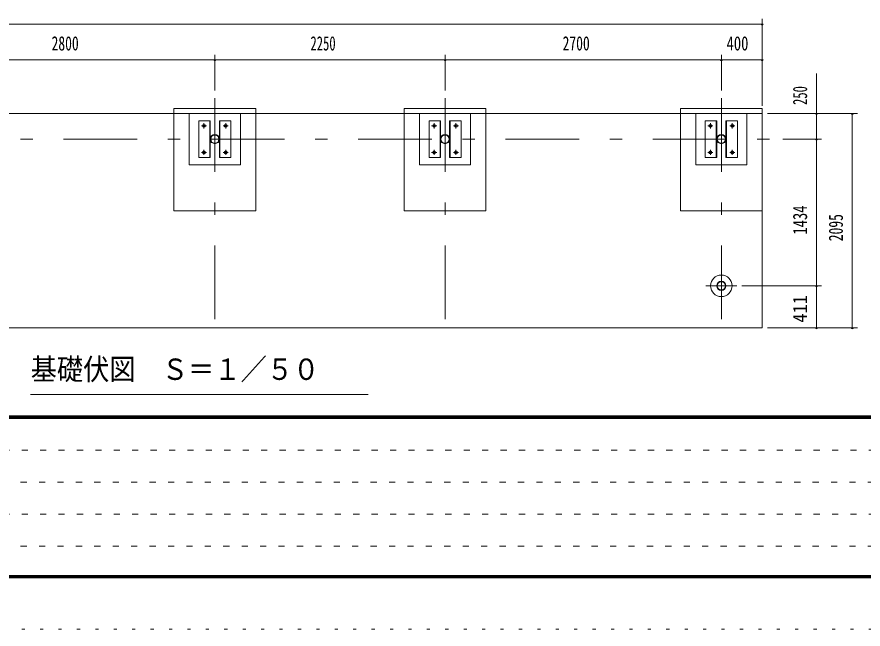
# Model space of a CAD drawing. Units: millimetres, scale not verified, with parts at other scales. Extents: x -27018 to 27029, y -10500 to 10500.
# Drawn here: x 2472 to 10742, y -10500 to -4516 of the extents above; entities that cross this region are included whole.
import ezdxf
from ezdxf.enums import TextEntityAlignment as Align

# ---------------------------------------------------------------- set-up
doc = ezdxf.new("R2010")
doc.units = ezdxf.units.MM
doc.header["$LTSCALE"] = 60
for name, pattern in [('USER1', [3, 1, -2]), ('USER3', [24, 12, -5, 2, -5]), ('USER4', [3, 0.5, -2.5])]:
    doc.linetypes.add(name, pattern=pattern)
for name, color, linetype, lineweight in [('0-2_1-05BOLD', 7, 'Continuous', 18), ('0-3_1-25CENTER', 3, 'USER3', 18), ('0-5_1-55DIM', 3, 'Continuous', 18), ('0-C_F-F1PAPER', 5, 'Continuous', 18), ('0-D_F-E_J_ADD', 5, 'USER4', 18)]:
    doc.layers.add(name, color=color, linetype=linetype, lineweight=lineweight)
doc.styles.add('ＭＳ ゴシック', font='')
doc.styles.get('ＭＳ ゴシック').set_extended_font_data('MS Gothic')

msp = doc.modelspace()

# ---------------------------------------------------------------- linework, layer by layer
at = {"layer": '0-2_1-05BOLD'}
for p, q in [((-1243.51, -5460.33), (9756.49, -5460.33)), ((4357.43, -5890.33), (4357.43, -5530.32)), ((4455.53, -5530.32), (4455.53, -5890.33)), ((4656.48, -5960.33), (4656.48, -5460.33)), ((6607.43, -5890.33), (6607.43, -5530.32)), ((6705.53, -5530.32), (6705.53, -5890.33)), ((6906.48, -5960.33), (6906.48, -5460.33)), ((9307.44, -5890.33), (9307.44, -5530.32)), ((9405.54, -5530.32), (9405.54, -5890.33)), ((9606.49, -5960.33), (9606.49, -5460.33))]:
    msp.add_line(p, q, dxfattribs=at)
for points in [[(9756.49, -5410.33), (9756.49, -7555.33), (-1243.51, -7555.33), (-1243.51, -5410.33), (-443.51, -5410.33), (-443.51, -6410.33), (-1243.51, -6410.33)], [(9756.49, -5410.33), (8956.49, -5410.33), (8956.49, -6410.33), (9756.49, -6410.33)], [(4156.49, -5460.33), (4156.49, -5960.33), (4656.48, -5960.33)], [(6406.48, -5460.33), (6406.48, -5960.33), (6906.48, -5960.33)], [(9106.49, -5460.33), (9106.49, -5960.33), (9606.49, -5960.33)]]:
    msp.add_lwpolyline(points, dxfattribs=at)
for points in [[(4806.49, -6410.33), (4806.49, -5410.33), (4006.49, -5410.33), (4006.49, -6410.33)], [(7056.49, -6410.33), (7056.49, -5410.33), (6256.49, -5410.33), (6256.49, -6410.33)], [(4361.93, -5890.33), (4361.93, -5530.32), (4249.94, -5530.32), (4249.94, -5890.33)], [(4563.03, -5530.32), (4563.03, -5890.33), (4451.03, -5890.33), (4451.03, -5530.32)], [(6611.94, -5890.33), (6611.94, -5530.32), (6499.94, -5530.32), (6499.94, -5890.33)], [(6813.03, -5530.32), (6813.03, -5890.33), (6701.04, -5890.33), (6701.04, -5530.32)], [(9311.94, -5890.33), (9199.94, -5890.33), (9199.94, -5530.32), (9311.94, -5530.32)], [(9513.04, -5530.32), (9401.04, -5530.32), (9401.04, -5890.33), (9513.04, -5890.33)]]:
    msp.add_lwpolyline(points, close=True, dxfattribs=at)
for centre, radius in [((4299.99, -5580.33), 14.5), ((4512.99, -5580.33), 14.5), ((6549.99, -5580.33), 14.5), ((6762.99, -5580.33), 14.5), ((9249.99, -5580.33), 14.5), ((9462.99, -5580.33), 14.5), ((4406.49, -5710.33), 44.55), ((4406.49, -5710.33), 40.35), ((6656.49, -5710.33), 44.55), ((6656.49, -5710.33), 40.35), ((9356.49, -5710.33), 44.55), ((9356.49, -5710.33), 40.35), ((4299.99, -5840.32), 14.5), ((4512.99, -5840.32), 14.5), ((6549.99, -5840.32), 14.5), ((6762.99, -5840.32), 14.5), ((9249.99, -5840.32), 14.5), ((9462.99, -5840.32), 14.5), ((9356.49, -7144.33), 105), ((9356.49, -7144.33), 44.55), ((9356.49, -7144.33), 40.35)]:
    msp.add_circle(centre, radius, dxfattribs=at)
at = {"layer": '0-3_1-25CENTER'}
for p, q in [((4406.49, -5310.33), (4406.49, -7705.33)), ((6656.49, -5310.33), (6656.49, -7705.33)), ((9356.49, -5310.33), (9356.49, -7705.33)), ((4324.99, -5580.33), (4274.99, -5580.33)), ((4299.99, -5605.33), (4299.99, -5555.33)), ((4537.99, -5580.33), (4487.99, -5580.33)), ((4512.99, -5605.33), (4512.99, -5555.33)), ((6524.99, -5580.33), (6574.99, -5580.33)), ((6549.99, -5555.33), (6549.99, -5605.33)), ((6737.99, -5580.33), (6787.99, -5580.33)), ((6762.99, -5605.33), (6762.99, -5555.33)), ((9274.99, -5580.33), (9224.99, -5580.33)), ((9249.99, -5605.33), (9249.99, -5555.33)), ((9487.99, -5580.33), (9437.99, -5580.33)), ((9462.99, -5605.33), (9462.99, -5555.33)), ((-1393.51, -5710.33), (9906.48, -5710.33)), ((4324.99, -5840.32), (4274.99, -5840.32)), ((4299.99, -5865.32), (4299.99, -5815.32)), ((4487.99, -5840.32), (4537.99, -5840.32)), ((4512.99, -5815.32), (4512.99, -5865.32)), ((6574.99, -5840.32), (6524.99, -5840.32)), ((6549.99, -5815.32), (6549.99, -5865.32)), ((6787.99, -5840.32), (6737.99, -5840.32)), ((6762.99, -5815.32), (6762.99, -5865.32)), ((9224.99, -5840.32), (9274.99, -5840.32)), ((9249.99, -5865.32), (9249.99, -5815.32)), ((9437.99, -5840.32), (9487.99, -5840.32)), ((9462.99, -5815.32), (9462.99, -5865.32)), ((9506.49, -7144.33), (9206.49, -7144.33))]:
    msp.add_line(p, q, dxfattribs=at)
at = {"layer": '0-5_1-55DIM'}
for p, q in [((9756.49, -5385.33), (9756.49, -4535.33)), ((9756.49, -4585.33), (-1243.51, -4585.33)), ((9766.49, -4585.33), (9746.49, -4585.33)), ((-1243.51, -4935.33), (9756.49, -4935.33)), ((4416.49, -4935.33), (4396.49, -4935.33)), ((4406.49, -4885.33), (4406.49, -5235.33)), ((6666.49, -4935.33), (6646.49, -4935.33)), ((6656.49, -4885.33), (6656.49, -5235.33)), ((9366.49, -4935.33), (9346.49, -4935.33)), ((9356.49, -4885.33), (9356.49, -5235.33)), ((9766.49, -4935.33), (9746.49, -4935.33)), ((10286.49, -5460.33), (10286.49, -5067.83)), ((10686.49, -5460.33), (9806.49, -5460.33)), ((10296.49, -5460.33), (10276.49, -5460.33)), ((10286.49, -5710.33), (10286.49, -5460.33)), ((10646.49, -5460.33), (10626.49, -5460.33)), ((10636.49, -5460.33), (10636.49, -7555.33)), ((9956.49, -5710.33), (10336.49, -5710.33)), ((10296.49, -5710.33), (10276.49, -5710.33)), ((10286.49, -7144.33), (10286.49, -5710.33)), ((9556.49, -7144.33), (10336.49, -7144.33)), ((10296.49, -7144.33), (10276.49, -7144.33)), ((10286.49, -7555.33), (10286.49, -7144.33)), ((9806.49, -7555.33), (10686.49, -7555.33)), ((10296.49, -7555.33), (10276.49, -7555.33)), ((10646.49, -7555.33), (10626.49, -7555.33)), ((5906.48, -8205.33), (2606.49, -8205.33))]:
    msp.add_line(p, q, dxfattribs=at)
for centre in [(9756.49, -4585.33), (4406.49, -4935.33), (6656.49, -4935.33), (9356.49, -4935.33), (9756.49, -4935.33), (10286.49, -5460.33), (10636.49, -5460.33), (10286.49, -5710.33), (10286.49, -7144.33), (10286.49, -7555.33), (10636.49, -7555.33)]:
    msp.add_arc(centre, 10, 180, 0, dxfattribs=at)
at = {"layer": '0-C_F-F1PAPER'}
for p, q in [((26503.82, -8415), (-2146.18, -8415)), ((-2146.18, -8417.5), (26503.82, -8417.5)), ((26503.82, -8420), (-2146.18, -8420)), ((-2146.18, -8422.5), (26503.82, -8422.5)), ((26503.82, -8425), (-2146.18, -8425)), ((-2146.18, -8427.5), (26503.82, -8427.5)), ((26503.82, -8430), (-2146.18, -8430)), ((-2146.18, -8432.5), (26503.82, -8432.5)), ((26503.82, -8435), (-2146.18, -8435)), ((-2146.18, -8437.5), (26503.82, -8437.5)), ((26503.82, -8440), (-2146.18, -8440))]:
    msp.add_line(p, q, dxfattribs=at)
at = {"layer": '0-C_F-F1PAPER', "color": 6, "linetype": 'USER1'}
for p, q in [((16078.82, -8752), (-2171.18, -8752)), ((-2171.18, -9064), (16078.83, -9064)), ((16078.83, -9376), (-2171.18, -9376)), ((-2171.18, -9688), (13570.83, -9688))]:
    msp.add_line(p, q, dxfattribs=at)
at = {"layer": '0-C_F-F1PAPER'}
for points in [[(26528.82, -10000), (26528.82, 10100), (-2171.18, 10100), (-2171.18, -10000)], [(26526.32, -9997.5), (26526.32, 10097.5), (-2168.68, 10097.5), (-2168.68, -9997.5)], [(26523.82, -9995), (-2166.18, -9995), (-2166.18, 10095), (26523.82, 10095)], [(26521.32, -9992.5), (26521.32, 10092.5), (-2163.68, 10092.5), (-2163.68, -9992.5)], [(26518.82, -9990), (-2161.18, -9990), (-2161.18, 10090), (26518.82, 10090)], [(26516.32, -9987.5), (26516.32, 10087.5), (-2158.68, 10087.5), (-2158.68, -9987.5)], [(26513.82, -9985), (-2156.18, -9985), (-2156.18, 10085), (26513.82, 10085)], [(26511.32, -9982.5), (26511.32, 10082.5), (-2153.68, 10082.5), (-2153.68, -9982.5)], [(26508.82, -9980), (26508.82, 10080), (-2151.18, 10080), (-2151.18, -9980)], [(26506.32, -9977.5), (26506.32, 10077.5), (-2148.68, 10077.5), (-2148.68, -9977.5)], [(26503.82, -9975), (-2146.18, -9975), (-2146.18, 10075), (26503.82, 10075)]]:
    msp.add_lwpolyline(points, close=True, dxfattribs=at)
at = {"layer": '0-D_F-E_J_ADD'}
msp.add_lwpolyline([(27028.82, -10500), (-2671.18, -10500), (-2671.18, 10500), (27028.82, 10500)], close=True, dxfattribs=at)

# ---------------------------------------------------------------- texts
at = {"layer": '0-5_1-55DIM', "color": 7, "style": 'ＭＳ ゴシック'}
for s, height, width, p in [('2800', 139.3, 0.7, (2810.85, -4885.33)), ('2250', 139.3, 0.65, (5340.76, -4885.33)), ('2700', 139.3, 0.7, (7805.15, -4885.33)), ('400', 139.3, 0.75, (9407.75, -4885.33)), ('基礎伏図\u3000Ｓ＝１／５０', 208.9, 0.9, (2606.49, -8126.82))]:
    msp.add_text(s, height=height, dxfattribs=dict(at, width=width)).set_placement(p, align=Align.BOTTOM_LEFT)
for s, width, p in [('250', 0.65, (10236.49, -5376.27)), ('1434', 0.75, (10236.49, -6643.55)), ('2095', 0.7, (10586.49, -6708.53)), ('411', 0.95, (10236.49, -7504.55))]:
    msp.add_text(s, height=139.3, rotation=90, dxfattribs=dict(at, width=width)).set_placement(p, align=Align.BOTTOM_LEFT)

doc.saveas('drawing.dxf')
